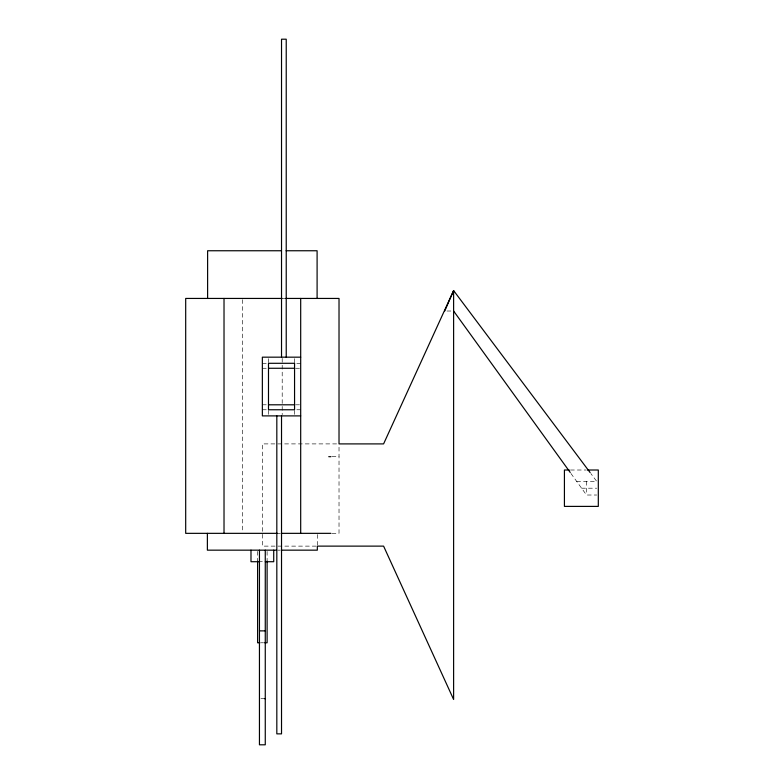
<?xml version="1.0" encoding="UTF-8"?>
<svg xmlns="http://www.w3.org/2000/svg" width="784" height="784" viewBox="0 0 784 784"><rect width="100%" height="100%" fill="white"/><g stroke="black" fill="none" stroke-linecap="round" stroke-linejoin="round"><path stroke-width="0.59" stroke-dasharray="3.92 2.94" d="M282.72 298.439L285.66 298.439M446.958 311.013L451.398 311.013M262.356 363.296L268.491 363.296L268.491 357.171M300.693 363.296L294.559 363.296L294.559 357.171M262.356 368.264L268.491 368.264M295.578 368.264L300.693 368.264M262.356 404.799L266.442 404.799M295.578 404.799L300.693 404.799M262.356 409.758L268.491 409.758L268.491 415.892M300.693 409.758L294.559 409.758L294.559 415.892M336.591 443.901L262.356 443.901L262.356 546.125L316.109 546.125M332.034 456.68L339.021 456.68M570.478 470.008L586.207 470.008M576.661 481.386L596.732 481.386L590.862 473.556M581.581 488.197L596.732 488.197M570.938 473.458L586.51 495.018L596.732 495.018M276.585 533.345L280.319 533.345M332.034 533.345L339.021 533.345L339.021 445.067M277.791 550.162L280.202 550.162M259.416 561.716L262.356 561.716M261.121 642.782L263.581 642.782M260.896 698.642L263.816 698.642M586.51 481.386L586.51 495.018M317.334 534.512L317.334 544.968M282.201 358.386L282.201 414.667M267.109 551.387L267.109 561.138M257.603 551.387L257.603 561.138M242.511 299.664L242.511 532.13"/><path stroke-width="1.18" d="M444.744 311.013L453.613 290.57L590.127 472.576M281.319 250.753L207.613 250.753L207.613 298.439M286.121 250.753L317.099 250.753L317.099 298.439M282.201 298.439L185.69 298.439L185.69 533.345L277.526 533.345M285.66 298.439L339.021 298.439L339.021 443.901L383.592 443.901L453.613 290.57L453.613 699.465L383.592 546.125L317.334 546.125L317.334 550.162L281.407 550.162M300.693 357.171L262.356 357.171L262.356 415.892L300.693 415.892M268.491 368.264L294.559 368.264M268.491 404.799L294.559 404.799M328.751 456.68L330.936 456.68M569.262 470.008L564.421 470.008L564.421 506.395L598.31 506.395L598.31 470.008L587.422 470.008M281.407 533.345L330.936 533.345M276.585 550.162L207.378 550.162L207.378 533.345M259.416 561.716L250.988 561.716L250.988 550.162M265.296 561.716L273.724 561.716L273.724 550.162M259.445 630.875L265.266 630.875M259.974 642.782L257.603 642.782L257.603 561.138M264.727 642.782L267.109 642.782L267.109 561.138M264.414 698.642L265.266 698.642M453.613 311.013L570.223 472.468M300.693 298.439L300.693 533.345M286.229 357.171L286.229 39.2L281.525 39.2L281.525 357.171M281.525 415.892L281.525 733.863L276.821 733.863L276.821 415.892M265.266 550.162L265.266 744.8L259.445 744.8L259.445 550.162M224.018 298.439L224.018 533.345M294.559 363.296L268.491 363.296L268.491 409.758L294.559 409.758L294.559 363.296"/></g></svg>
